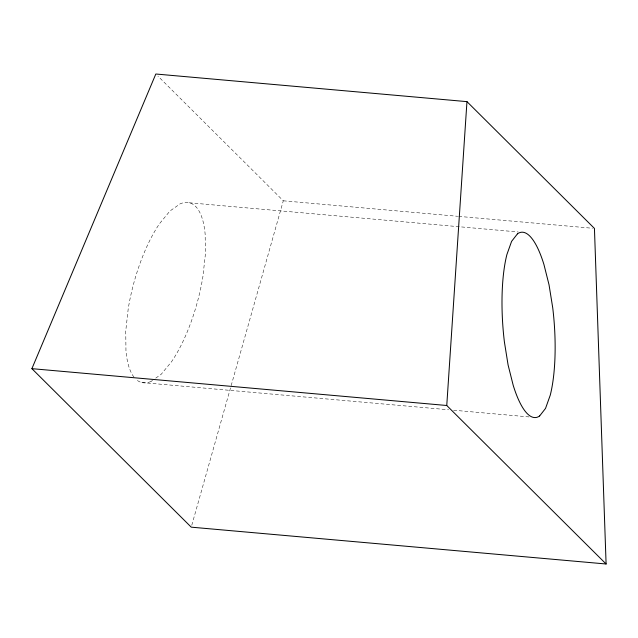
<?xml version="1.0" encoding="UTF-8"?>
<svg xmlns="http://www.w3.org/2000/svg" width="638" height="638" viewBox="0 0 638 638"><rect width="100%" height="100%" fill="white"/><g stroke="black" fill="none" stroke-linecap="round" stroke-linejoin="round"><path stroke-width="0.48" stroke-dasharray="3.19 2.39" d="M191.783 525.249L283.296 200.803L157.937 76.105M151.039 381.444L152.602 380.344M155.728 378.143L161.191 374.291L171.646 361.571A94.081 33.989 -75.1 0 0 202.892 276.709L205.388 254.267L205.165 234.449A90.716 32.769 -75.1 0 0 180.099 203.857L169.939 211.026L159.476 223.747A94.081 33.989 -75.1 0 0 128.238 308.609L125.742 331.05L125.965 350.868A90.716 32.769 -75.1 0 0 134.315 377.529M283.296 200.803L457.693 216.29M458.682 216.378L592.455 228.252M189.263 202.772L518.16 231.969M141.867 382.545L448.642 409.779M453.602 410.226L529.054 416.925M151.031 381.46A90.716 32.769 -75.1 0 1 135.663 379.004"/><path stroke-width="0.96" d="M606.1 563.992L446.76 405.497L466.96 101.633L155.824 74.008L31.9 368.66L191.24 527.163L606.1 563.992L594.441 228.428L466.96 101.633M517.474 233.827L511.596 241.363L506.883 254.594A94.081 26.349 85.6 0 0 504.411 342.008L508.095 365L513.183 385.248A90.716 25.4 85.6 0 0 539.66 415.96M539.652 415.944L545.53 408.408L550.251 395.185A94.081 26.349 85.6 0 0 552.723 307.763L549.031 284.779L543.943 264.531A90.716 25.4 85.6 0 0 517.474 233.811M31.9 368.66L446.76 405.497"/></g></svg>
